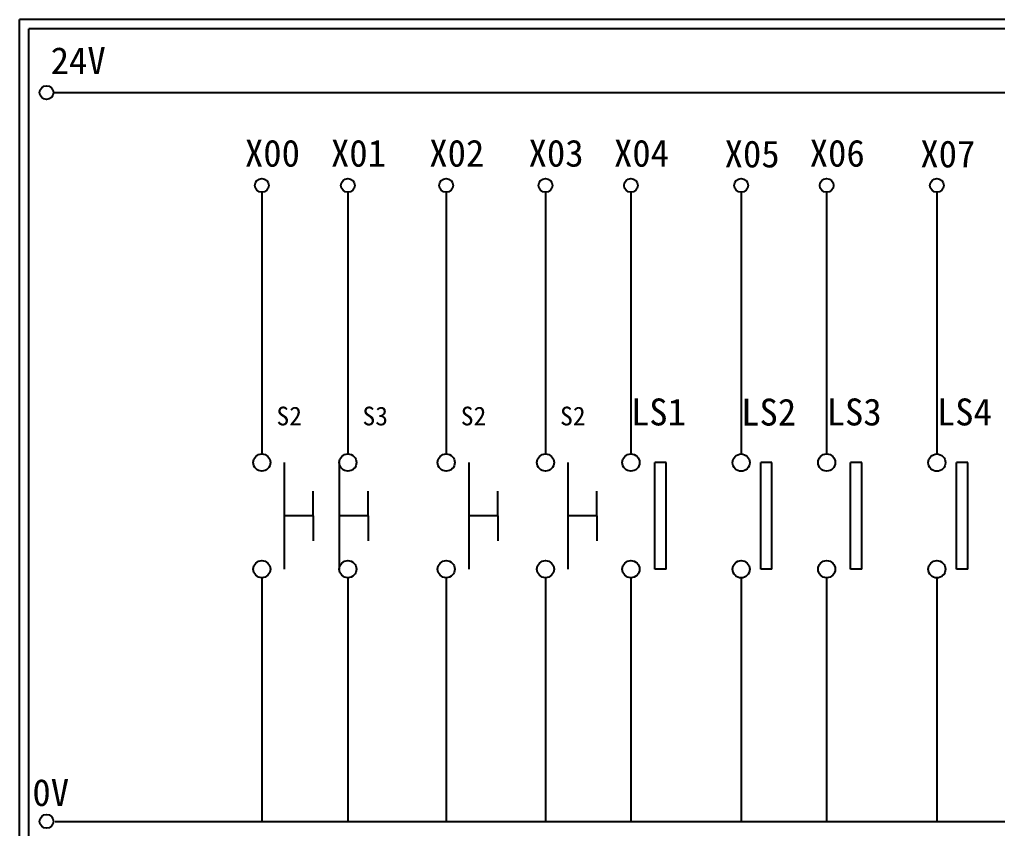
# Model space of a CAD drawing. Extents: x 275 to 562, y 265 to 469.
# Drawn here: x 274.9 to 405.4, y 361 to 468.9 of the extents above; entities that cross this region are included whole.
import ezdxf

# ---------------------------------------------------------------- set-up
doc = ezdxf.new("R2010")
doc.units = 0
doc.layers.get('0').update_dxf_attribs({"linetype": 'CONTINUOUS'})
doc.layers.add('圖框層', color=7, linetype='CONTINUOUS')
doc.layers.add('標尺寸層', color=3, linetype='CONTINUOUS')
doc.styles.add('STSL', font='kaiu.ttf')

msp = doc.modelspace()

# ---------------------------------------------------------------- linework, layer by layer
for p, q in [((361.17, 409.78), (359.67, 409.78)), ((375.3, 409.78), (373.8, 409.78)), ((387.28, 409.78), (385.78, 409.78)), ((401.42, 409.78), (399.91, 409.78)), ((314.1, 402.67), (314.1, 405.98)), ((321.42, 402.67), (321.42, 405.98)), ((338.7, 402.67), (338.7, 405.98)), ((351.95, 402.67), (351.95, 405.98)), ((314.1, 402.67), (314.1, 399.36)), ((321.42, 402.67), (321.42, 399.36)), ((338.7, 402.67), (338.7, 399.36)), ((351.95, 402.67), (351.95, 399.36)), ((361.17, 395.55), (359.67, 395.55)), ((375.3, 395.55), (373.8, 395.55)), ((387.28, 395.55), (385.78, 395.55)), ((401.42, 395.55), (399.91, 395.55))]:
    msp.add_line(p, q)
at = {"layer": '圖框層', "color": 7}
for p, q in [((561.9, 468.91), (274.9, 468.91)), ((274.9, 264.95), (274.9, 468.91)), ((560.65, 467.66), (276.15, 467.66)), ((276.15, 266.2), (276.15, 467.66))]:
    msp.add_line(p, q, dxfattribs=at)
at = {"layer": '標尺寸層', "color": 7}
for p, q in [((279.42, 459.17), (557.02, 459.17)), ((307.23, 445.86), (307.23, 410.94)), ((318.71, 445.86), (318.71, 410.94)), ((331.83, 445.86), (331.83, 410.94)), ((345.08, 445.86), (345.08, 410.94)), ((356.48, 445.86), (356.48, 410.94)), ((371.19, 445.86), (371.19, 410.93)), ((382.6, 445.86), (382.6, 410.94)), ((397.31, 445.86), (397.31, 410.93)), ((310.23, 409.79), (310.23, 395.56)), ((317.56, 409.79), (317.56, 395.56)), ((334.84, 409.79), (334.84, 395.56)), ((348.08, 409.79), (348.08, 395.56)), ((359.67, 395.55), (359.67, 409.78)), ((361.17, 395.55), (361.17, 409.78)), ((373.8, 395.55), (373.8, 409.78)), ((375.3, 395.55), (375.3, 409.78)), ((385.78, 395.55), (385.78, 409.78)), ((387.28, 395.55), (387.28, 409.78)), ((399.91, 395.55), (399.91, 409.78)), ((401.42, 395.55), (401.42, 409.78)), ((314.1, 402.67), (310.23, 402.67)), ((321.42, 402.67), (317.56, 402.67)), ((338.7, 402.67), (334.84, 402.67)), ((351.95, 402.67), (348.08, 402.67)), ((307.23, 394.41), (307.23, 361.9)), ((318.71, 394.41), (318.71, 361.9)), ((331.83, 394.41), (331.83, 361.9)), ((345.08, 394.41), (345.08, 361.9)), ((356.48, 394.41), (356.48, 361.9)), ((371.19, 394.41), (371.19, 361.9)), ((371.19, 394.4), (371.19, 361.9)), ((382.6, 394.41), (382.6, 361.9)), ((397.31, 394.41), (397.31, 361.9)), ((397.31, 394.4), (397.31, 361.9)), ((279.63, 361.9), (557.5, 361.9))]:
    msp.add_line(p, q, dxfattribs=at)
for centre, radius in [((278.5, 459.17), 0.92), ((307.23, 446.78), 0.92), ((318.71, 446.78), 0.92), ((331.83, 446.78), 0.92), ((345.08, 446.78), 0.92), ((356.48, 446.78), 0.92), ((356.48, 446.78), 0.92), ((371.19, 446.78), 0.92), ((382.6, 446.78), 0.92), ((382.6, 446.78), 0.92), ((397.31, 446.78), 0.92), ((307.23, 409.79), 1.15), ((318.71, 409.79), 1.15), ((331.83, 409.79), 1.15), ((345.08, 409.79), 1.15), ((356.48, 409.79), 1.15), ((371.19, 409.78), 1.15), ((382.6, 409.79), 1.15), ((397.31, 409.78), 1.15), ((307.23, 395.56), 1.15), ((318.71, 395.56), 1.15), ((331.83, 395.56), 1.15), ((345.08, 395.56), 1.15), ((356.48, 395.56), 1.15), ((382.6, 395.56), 1.15), ((371.19, 395.55), 1.15), ((397.31, 395.55), 1.15), ((278.5, 361.9), 0.92)]:
    msp.add_circle(centre, radius, dxfattribs=at)

# ---------------------------------------------------------------- texts
at = {"layer": '圖框層', "color": 4, "style": 'STSL'}
for s, height, p in [('24V', 3.6, (279.05, 461.63)), ('X00', 3.6, (304.97, 449.28)), ('X01', 3.6, (316.45, 449.28)), ('X02', 3.6, (329.57, 449.28)), ('X03', 3.6, (342.82, 449.28)), ('X04', 3.6, (354.22, 449.28)), ('X06', 3.6, (380.34, 449.28)), ('X05', 3.6, (368.98, 449.18)), ('X07', 3.6, (395.1, 449.18)), ('LS1', 3.6, (356.48, 414.74)), ('LS2', 3.6, (371.19, 414.72)), ('LS3', 3.6, (382.6, 414.74)), ('LS4', 3.6, (397.31, 414.74)), ('S2', 2.5, (309.18, 414.75)), ('S3', 2.5, (320.66, 414.75)), ('S2', 2.5, (333.78, 414.75)), ('S2', 2.5, (347.03, 414.75)), ('0V', 3.6, (276.61, 363.95))]:
    msp.add_text(s, height=height, dxfattribs=at).set_placement(p)

doc.saveas('drawing.dxf')
